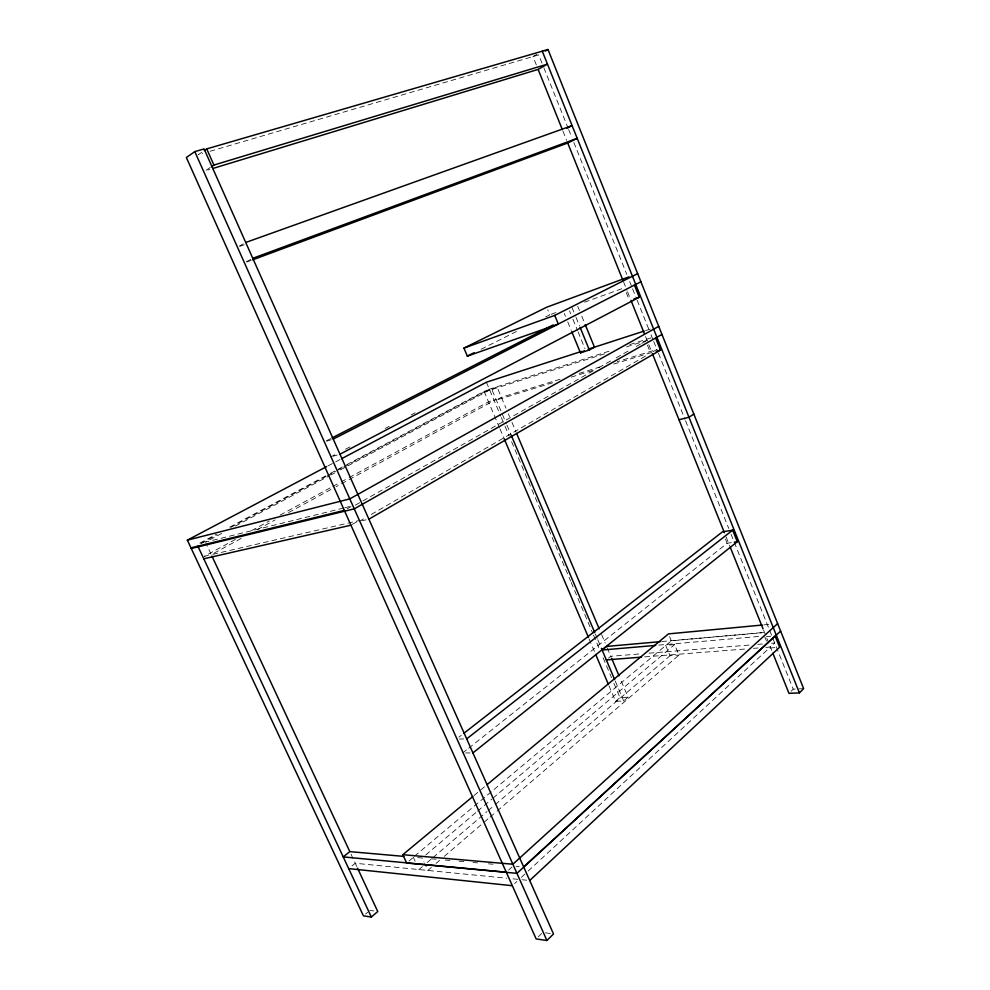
<?xml version="1.0" encoding="UTF-8"?>
<svg xmlns="http://www.w3.org/2000/svg" width="990" height="990" viewBox="0 0 990 990"><rect width="100%" height="100%" fill="white"/><g stroke="black" fill="none" stroke-linecap="round" stroke-linejoin="round"><path stroke-width="0.74" stroke-dasharray="4.95 3.71" d="M791.121 691.255L793.238 689.151L803.645 688.644M538.35 936.763L541.641 933.521M514.577 883.612L516.83 881.533M521.346 877.35L527.014 872.116M528.14 871.076L769.255 648.054L778.128 647.373M508.551 870.123L511.954 867.03M608.949 685.711L615.582 701.316L623.675 700.945L628.056 697.195L620.235 678.682M431.38 867.426L427.866 870.445L424.698 863.527M436.083 863.391L439.597 860.372M444.287 856.35L483.009 823.148M484.184 822.133L488.874 818.111M490.05 817.109L495.916 812.072M497.091 811.07L678.979 655.083L674.635 644.614L665.676 645.381L669.995 655.776L678.979 655.083M365.57 914.042L367.698 912.223M615.582 701.316L619.963 697.591L628.056 697.195M422.458 866.559L418.931 869.554L417.681 866.819M427.148 862.562L431.838 858.565M433.014 857.575L486.981 811.614M488.157 810.624L494.022 805.625M495.198 804.623L669.995 655.776M425.712 855.001L476.438 812.134M477.613 811.132L491.77 799.165M492.958 798.175L674.635 644.614M408.994 861.003L412.533 858.033M414.451 856.226L671.331 640.802L763.698 632.598M473.975 795.552L484.642 786.679M351.97 865.928L355.249 863.268L506.843 878.241M608.541 658.09L610.781 656.283L641.421 653.796M462.627 752.982L467.466 749.145M468.666 748.193L727.118 543.287L734.394 542.161M458.865 737.191L461.291 735.298M201.861 152.25L198.21 154.762L202.653 153.462M210.239 167.508L205.351 170.763L209.781 169.414M536.951 54.252L532.966 56.566L537.558 67.976M352.279 524.428L357.576 521.371M359.246 521.396L365.929 517.535M371.275 514.454L647.943 354.655M653.152 351.648L656.927 349.47L617.302 361.659M346.995 508.897L350.992 506.645M355.373 505.16L593.357 370.718M598.727 367.686L610.83 360.855M616.213 357.811L628.304 350.98M636.372 346.413L640.406 344.136M641.755 343.382L645.789 341.104M239.444 245.99L243.218 243.874M235.447 539.389L204.324 556.318L209.905 555.019M251.683 530.566L269.28 521M280.096 515.109L331.526 487.154M332.875 486.424L339.644 482.736M340.993 482.006L347.762 478.331M349.124 477.588L488.503 401.804L496.089 399.477L336.068 486.696M241.139 538.436L211.303 554.697L206.081 543.522M257.412 529.576L275.034 519.96M288.597 512.572L334.707 487.439M246.46 261.707L251.522 258.984M221.785 533.375L205.425 542.124L343.332 508.105M235.41 526.074L329.447 475.745M330.808 475.014L334.905 472.824M340.35 469.904L491.622 388.934L506.311 423.633M491.869 389.503L496.918 386.793L505.952 408.152M199.844 543.114L216.167 534.39M229.767 527.138L329.039 474.123M330.388 473.393L345.349 465.411M346.71 464.681L484.061 391.335L491.622 388.934M200.809 543.423L217.144 534.699M230.744 527.423L326.019 476.499M327.381 475.769L335.548 471.401M336.909 470.671L342.354 467.763M343.716 467.045L489.357 389.194L610.756 350.658M327.999 465.869L340.288 459.385M330.524 457.046L335.981 454.187M345.535 449.188L351.005 446.329M385.135 428.484L389.231 426.344M411.073 414.909L415.169 412.768M326.589 440.686L330.71 438.582M481.078 349.235L518.191 330.635M545.676 316.862L549.797 314.795L547.718 309.759M246.819 261.991L251.151 260.382M551.244 314.276L557.036 312.172M584.508 302.222L623.564 288.078M239.84 246.349L244.208 244.778M645.591 330.611L651.432 328.717M629.776 344.619L652.125 337.516M326.539 441.231L331.91 439.535M484.296 391.892L606.078 353.356M626.571 346.859L647.076 340.374M560.068 379.244L501.361 397.299L496.324 400.047L555.031 382.053M579.138 373.391L599.692 367.067M571.181 377.103L594.656 369.914M613.738 364.072L651.903 352.378L645.406 336.229M333.222 456.229L337.281 455.016M210.066 151.284L538.708 54.883L543.312 66.367M201.267 543.151L204.039 542.471M344.829 507.734L352.329 505.89M212.801 554.351L358.9 520.616M362.006 520.765L366.139 519.812M763.797 624.913L769.948 624.331M661.666 641.532L764.144 632.424M658.746 645.121L759.763 636.397M766.235 636.756L770.666 636.372M649.081 653.177L750.21 644.997M757.87 644.366L762.461 643.995M771.655 643.252L774.725 643.005L770.369 647.039L765.765 647.398M644.639 656.89L745.841 648.957M753.501 648.351L758.105 647.992M459.36 739.035L463.753 738.948M465.572 752.957L469.99 752.932M417.718 857.612L422.173 857.996L424.067 862.141M431.454 858.813L436.07 859.221M445.314 860.038L449.93 860.446M459.174 861.251L463.803 861.659M473.034 862.476L477.663 862.884M488.441 863.824L493.057 864.233M516.112 866.262L519.144 866.522M512.968 878.848L519.082 879.442M522.126 879.751L526.68 880.197M545.441 932.815L550.824 933.57M369.839 910.404L373.799 910.961M351.005 854.16L357.526 868.143M413.275 857.216L415.157 861.325M506.917 425.057L511.125 435.006M595.386 634.107L597.193 638.377M597.799 639.8L600.806 646.903M615.248 681.033L623.675 700.945M486.399 382.227L500.792 416.196M501.386 417.619L504.405 424.722M504.999 426.146L509.219 436.095M511.62 441.775L570.611 581.056M571.205 582.466L592.874 633.637M593.48 635.06L599.495 649.267M603.108 657.793L611.535 677.692M613.949 683.372L619.963 697.591M484.061 391.335L499.356 427.383M499.95 428.806L504.17 438.731M589.075 638.872L595.101 653.054M508.353 413.845L509.553 416.691M511.966 422.384L516.174 432.358M601.598 634.541L605.199 643.092M607.204 647.831L611.214 657.323M669.611 636.644L671.331 640.802M571.972 307.494L575.45 315.996M576.032 317.406L579.509 325.908M569.485 310.885L570.636 313.681M572.925 319.275L577.517 330.474M578.086 331.873L584.979 348.678M564.3 313.496L565.451 316.317M567.765 321.936L571.23 330.363M577.739 306.294L579.459 310.526M581.774 316.169L584.657 323.223M562.951 131.138L566.589 140.209M623.502 281.729L626.955 290.342M627.536 291.778L630.42 298.943M726.14 537.025L729.667 545.799M763.624 630.246L771.717 650.38M626.262 292.545L628.972 299.302M647.398 345.102L650.616 353.121M725.385 538.981L727.118 543.287M764.763 636.879L766.446 641.074M543.881 67.803L568.074 128.069M568.644 129.504L571.527 136.682M573.829 142.411L626.818 274.44M629.689 281.618L631.991 287.347M632.573 288.783L636.607 298.832M637.176 300.267L648.698 328.965M650.999 334.707L653.301 340.449M653.722 341.5L657.904 351.933M658.486 353.368L684.981 419.376M685.55 420.812L728.764 528.474M731.041 534.179L793.238 689.151"/><path stroke-width="1.49" d="M772.843 653.19L788.993 693.346L799.413 692.876L803.645 688.644L548.002 49.5L206.724 148.896L204.287 150.579M546.913 940.5L553.509 933.954L204.088 148.921L194.807 151.619L186.355 157.497L536.147 938.928L546.913 940.5L194.807 151.619M529.724 880.494L779.613 647.25L775.096 636.001L523.685 866.931M780.627 631.1L516.941 873.341L406.63 862.995L402.819 854.704L472.787 796.542M777.633 623.613L512.87 864.221L402.819 854.704M326.638 466.599L187.358 540.144L363.429 915.861L371.337 917.037L377.759 911.53L357.526 868.143M487.018 784.711L668.46 633.885L762.263 625.049M472.935 752.907L737.303 541.716L732.662 530.157L722.502 531.816L463.716 733.404M466.686 738.887L732.662 530.157M211.464 166.691L213.914 165.058L547.458 64.115L538.127 69.399L212.739 168.51M693.817 414.068L688.966 417.248L678.991 419.748M545.354 51.035L548.002 49.5M368.899 519.181L660.479 350.101L655.627 337.986M661.963 334.397L354.259 508.86L191.28 548.522M658.734 326.354L349.804 498.873L187.358 540.144M571.799 331.774L580.462 352.848L589.359 349.977L594.458 347.193L585.226 324.621M580.462 352.848L584.273 350.769M341.661 458.667L486.399 382.227L581.328 351.45M339.978 454.2L639.28 297.235L634.367 284.971M333.259 439.102L640.914 281.779M332.083 437.877L553.212 324.955M566.701 128.341L572.096 125.606L245.73 242.476M554.746 315.389L558.323 324.077L467.342 356.128L463.939 348.109L554.746 315.389L637.647 273.636M467.342 356.128L474.21 352.688M463.939 348.109L546.678 307.234L628.984 276.829M252.599 259.85L567.728 143.006L577.195 138.328L252.784 258.303M633.699 299.19L639.28 297.235M588.097 349.247L644.131 331.081M656.259 351.388L660.479 350.101M190.959 547.854L344.322 510.407M203.792 558.793L350.955 525.195M734.394 542.161L737.303 541.716M660.144 641.668L606.61 646.421L602.118 650.022L655.689 645.393M606.301 659.897L641.57 657.137M403.734 856.375L349.829 851.635L343.221 856.919L506.274 872.19M348.678 868.601L512.325 885.704M197.889 546.158L371.337 917.037M211.959 556.12L349.693 851.351M206.724 148.896L213.914 165.058M511.125 435.006L594.792 632.684M601.413 648.326L614.654 679.61M504.17 438.731L588.481 637.449M595.708 654.477L608.355 684.288M516.78 433.781L599.185 628.848M611.82 658.746L619.035 675.836M580.091 327.319L589.359 349.977M538.152 69.473L562.382 129.715M567.567 142.622L622.92 280.306M630.989 300.378L644.255 333.37M652.323 353.442L724.408 532.719M730.174 547.062L763.067 628.885M542.273 51.171L799.413 692.876"/></g></svg>
